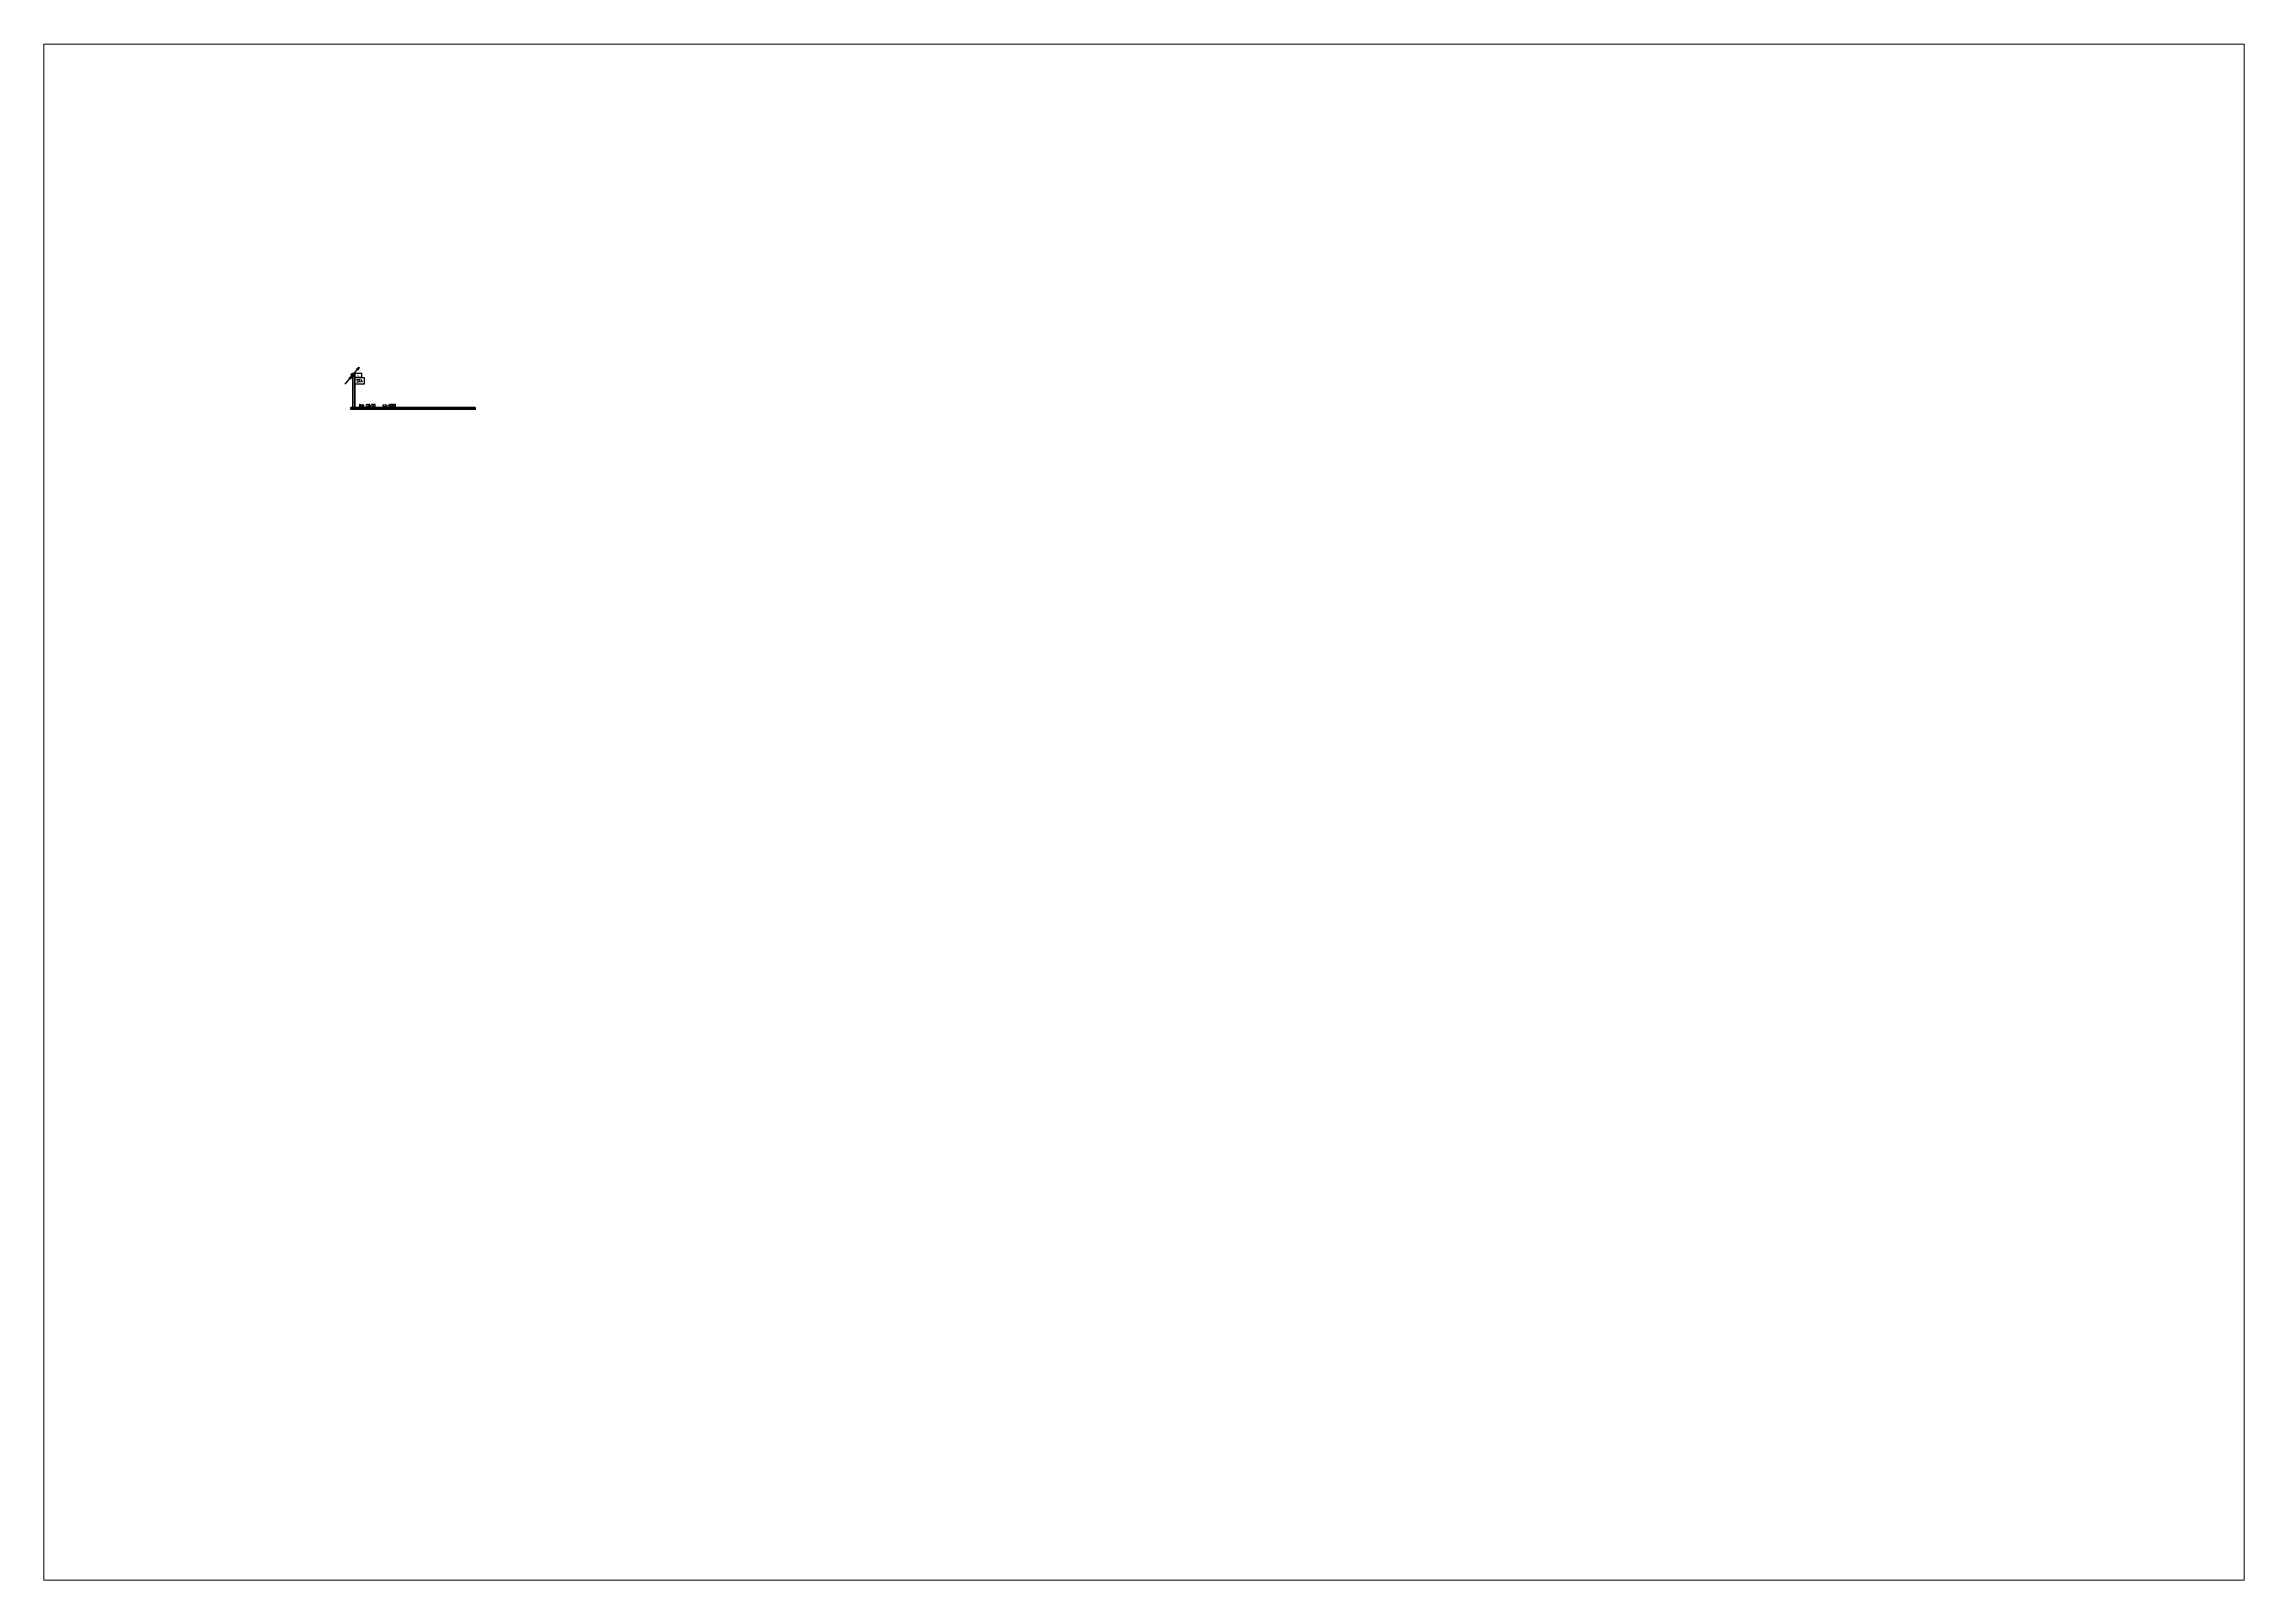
# Paper-space layout 'Layout1' of a CAD drawing. Header units: millimetres. Extents: x 29 to 260, y 20 to 181.
# The model-space entities are those that its viewports show. They can reach past a viewport. Long polylines and large blocks are cut down to what shows.
import ezdxf
from ezdxf.enums import TextEntityAlignment as Align

# ---------------------------------------------------------------- set-up
doc = ezdxf.new("R2010")
doc.units = ezdxf.units.MM
doc.layers.get('0').update_dxf_attribs({"color": 6})
for name, color, linetype, lineweight in [('_TRASY', 6, 'Continuous', 40), ('SLP-_TRASY', 6, 'Continuous', 40), ('SLP-_TRASY-prostupy', 6, 'Continuous', 40), ('SLP-STA', 6, 'Continuous', 30)]:
    doc.layers.add(name, color=color, linetype=linetype, lineweight=lineweight)
doc.styles.add('RS09', font='romans.shx', dxfattribs={"width": 0.9})
doc.styles.add('TABULKY', font='simplex.shx', dxfattribs={"width": 0.8})

# ---------------------------------------------------------------- blocks, each defined once
blk = doc.blocks.new('SLP_PROSTUP')
at = {"layer": 'SLP-_TRASY-prostupy'}
h = blk.add_hatch(color=256, dxfattribs=at)
edge = h.paths.add_edge_path()
edge.add_arc((0, 0), 122, 0, 360)
at = {"layer": 'SLP-_TRASY-prostupy', "lineweight": 30}
for p, q in [((0, 0), (491, 592)), ((491, 592), (279, 455)), ((491, 592), (396, 358))]:
    blk.add_line(p, q, dxfattribs=at)
at = {"layer": 'SLP-_TRASY-prostupy'}
blk.add_circle((0, 0), 122, dxfattribs=at)
blk = doc.blocks.new('STA_ROZVADEC')
at = {"layer": 'SLP-STA'}
blk.add_lwpolyline([(-668, 407), (660, 407), (660, -533), (-668, -533)], close=True, dxfattribs=at)
at = {"layer": 'SLP-STA', "style": 'RS09', "width": 0.9}
blk.add_text('STA', height=420, dxfattribs=at).set_placement((-29, -265), align=Align.CENTER)

msp = doc.modelspace()

# ---------------------------------------------------------------- linework, layer by layer
at = {"linetype": 'ByBlock', "const_width": 9.38}
for points in [[(4542, 66369), (4682, 66369)], [(4564, 66338), (4660, 66338)], [(4586, 66306), (4638, 66306)], [(4612, 66369), (4612, 66420)]]:
    msp.add_lwpolyline(points, dxfattribs=at)
at = {"layer": '_TRASY'}
for points in [[(4270, 66296), (4395, 66296), (4395, 64280), (4270, 64280)], [(12210, 64280), (12210, 64155), (4148, 64155), (4148, 64280)]]:
    msp.add_lwpolyline(points, close=True, dxfattribs=at)
at = {"layer": 'SLP-_TRASY-prostupy', "lineweight": 30}
for p, q in [((3788, 65783), (4195, 66273)), ((4195, 66273), (4019, 66160)), ((4195, 66273), (4116, 66080))]:
    msp.add_line(p, q, dxfattribs=at)
at = {"layer": 'SLP-STA'}
msp.add_lwpolyline([(4420, 66503), (4827, 66503), (4827, 66214), (4420, 66214)], close=True, dxfattribs=at)

# ---------------------------------------------------------------- block references
at = {"layer": 'SLP-_TRASY-prostupy', "xscale": 0.8280000000000001, "yscale": 0.8280000000000001, "zscale": 0.8280000000000001}
msp.add_blockref('SLP_PROSTUP', (4277, 66380), dxfattribs=at)
at = {"layer": 'SLP-STA', "xscale": 0.4497501937499995, "yscale": 0.4497501937499995, "zscale": 0.4497501937499995}
msp.add_blockref('STA_ROZVADEC', (4721, 66024), dxfattribs=at)

# ---------------------------------------------------------------- texts
at = {"layer": 'SLP-_TRASY', "lineweight": 20, "char_height": 153.37, "width": 3621.02, "attachment_point": 8, "style": 'TABULKY'}
for s, insert in [('{\\T0.9;žlab 125/50}', (5198, 64285)), ('{\\Fsimplex|c238;\\T0.9;s.h.=2650}', (6625, 64344))]:
    msp.add_mtext(s, dxfattribs=dict(at, insert=insert))

psp = doc.layouts.get("Layout1")

# ---------------------------------------------------------------- viewports
at = {"layer": '0'}
psp.add_viewport(center=(144.23, 100.75), size=(230.77, 161.2053), view_center_point=(55590.22, 38019.19), view_height=99678.2133, dxfattribs=at)

doc.saveas('drawing.dxf')
